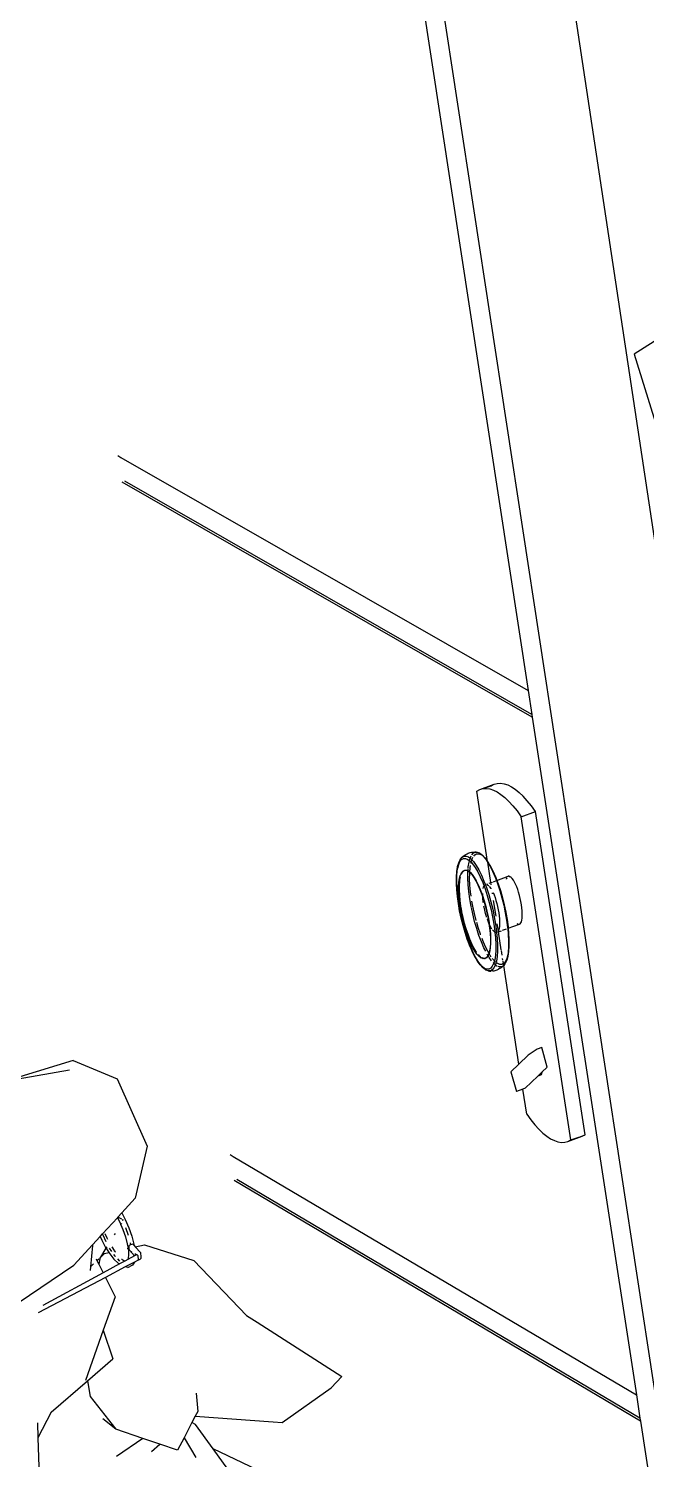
# Model space of a CAD drawing. Header units: millimetres. Extents: x -650 to 3773, y 316 to 2389.
# Drawn here: x 2895.8 to 2921.9, y 1412.7 to 1473.2 of the extents above; entities that cross this region are included whole.
import ezdxf

# ---------------------------------------------------------------- set-up
doc = ezdxf.new("R2010")
doc.units = ezdxf.units.MM

# ---------------------------------------------------------------- blocks, each defined once
blk = doc.blocks.new('A$C727f0937')
for p, q in [((220.437, 776.705), (238.524, 658.509)), ((228.113, 763.072), (237.677, 699.537)), ((224.217, 746.638), (228.736, 717.18)), ((236.632, 733.576), (233.213, 731.394)), ((233.213, 731.394), (234.236, 728.09)), ((211.394, 727.112), (211.524, 727.037)), ((211.524, 727.037), (228.736, 717.18)), ((228.909, 716.048), (211.574, 725.989)), ((228.892, 716.163), (211.686, 726.028)), ((228.736, 717.18), (228.892, 716.163)), ((228.892, 716.163), (228.909, 716.048)), ((228.909, 716.048), (233.305, 687.387)), ((226.559, 712.926), (226.686, 712.992)), ((227.019, 709.95), (226.559, 712.926)), ((226.686, 712.992), (227.292, 713.211)), ((226.686, 712.992), (226.821, 713.03)), ((226.821, 713.03), (226.852, 713.032)), ((226.852, 713.032), (227.165, 713.144)), ((226.852, 713.032), (226.962, 713.038)), ((226.962, 713.038), (227.11, 713.018)), ((227.11, 713.018), (227.262, 712.969)), ((227.165, 713.144), (227.292, 713.211)), ((227.169, 713.113), (227.165, 713.144)), ((227.262, 712.969), (227.42, 712.891)), ((227.292, 713.211), (227.427, 713.248)), ((227.42, 712.891), (227.582, 712.785)), ((227.427, 713.248), (227.569, 713.257)), ((227.569, 713.257), (227.716, 713.237)), ((227.582, 712.785), (227.748, 712.65)), ((227.716, 713.237), (227.868, 713.188)), ((227.868, 713.188), (228.026, 713.11)), ((228.026, 713.11), (228.188, 713.004)), ((228.188, 713.004), (228.354, 712.869)), ((228.354, 712.869), (228.523, 712.707)), ((227.748, 712.65), (227.917, 712.488)), ((227.917, 712.488), (228.089, 712.299)), ((228.089, 712.299), (228.263, 712.083)), ((228.695, 712.518), (228.523, 712.707)), ((228.869, 712.302), (228.695, 712.518)), ((229.045, 712.061), (228.869, 712.302)), ((228.263, 712.083), (228.439, 711.842)), ((228.439, 711.842), (229.045, 712.061)), ((230.542, 698.173), (228.439, 711.842)), ((231.144, 698.394), (229.045, 712.061)), ((226.194, 710.3), (226.24, 710.319)), ((226.24, 710.319), (226.286, 710.333)), ((226.286, 710.333), (226.333, 710.343)), ((226.333, 710.343), (226.381, 710.348)), ((226.381, 710.348), (226.473, 710.352)), ((226.406, 710.298), (226.487, 710.343)), ((226.473, 710.352), (226.521, 710.352)), ((226.487, 710.343), (226.577, 710.346)), ((226.521, 710.352), (226.569, 710.348)), ((226.569, 710.348), (226.577, 710.346)), ((226.577, 710.346), (226.582, 710.344)), ((226.582, 710.344), (226.675, 710.308)), ((225.751, 709.713), (225.752, 709.722)), ((225.752, 709.722), (225.754, 709.73)), ((225.754, 709.73), (225.798, 709.891)), ((225.755, 709.666), (225.797, 709.823)), ((225.755, 709.666), (225.768, 709.756)), ((225.768, 709.756), (225.813, 709.918)), ((225.797, 709.823), (225.853, 709.943)), ((225.801, 709.899), (225.798, 709.891)), ((225.801, 709.899), (225.858, 710.023)), ((225.813, 709.918), (225.858, 710.023)), ((225.853, 709.943), (225.92, 710.026)), ((225.858, 710.023), (225.862, 710.031)), ((225.862, 710.031), (225.866, 710.038)), ((225.866, 710.038), (225.87, 710.043)), ((225.87, 710.043), (225.94, 710.129)), ((225.92, 710.026), (225.997, 710.069)), ((225.94, 710.129), (226.02, 710.174)), ((225.94, 710.129), (225.946, 710.136)), ((225.946, 710.136), (225.985, 710.172)), ((225.985, 710.172), (226.026, 710.203)), ((225.997, 710.069), (226.084, 710.073)), ((226.02, 710.174), (226.11, 710.177)), ((226.026, 710.203), (226.068, 710.231)), ((226.068, 710.231), (226.15, 710.277)), ((226.084, 710.073), (226.179, 710.036)), ((226.11, 710.177), (226.209, 710.139)), ((226.15, 710.277), (226.194, 710.3)), ((226.179, 710.036), (226.25, 709.982)), ((226.2, 709.67), (226.204, 709.728)), ((226.204, 709.728), (226.235, 709.924)), ((226.209, 710.139), (226.279, 710.087)), ((226.235, 709.924), (226.25, 709.982)), ((226.25, 709.982), (226.279, 710.087)), ((226.25, 709.982), (226.28, 709.96)), ((226.278, 709.677), (226.295, 709.784)), ((226.279, 710.087), (226.328, 710.192)), ((226.279, 710.087), (226.313, 710.06)), ((226.28, 709.96), (226.321, 709.915)), ((226.311, 709.879), (226.321, 709.915)), ((226.313, 710.06), (226.35, 710.02)), ((226.321, 709.915), (226.339, 709.982)), ((226.321, 709.915), (226.385, 709.845)), ((226.342, 709.993), (226.35, 710.02)), ((226.35, 710.023), (226.402, 710.136)), ((226.35, 710.02), (226.35, 710.023)), ((226.35, 710.02), (226.422, 709.941)), ((226.354, 710.233), (226.406, 710.298)), ((226.385, 709.845), (226.493, 709.694)), ((226.422, 709.941), (226.534, 709.784)), ((226.431, 710.174), (226.473, 710.226)), ((226.473, 710.226), (226.55, 710.269)), ((226.534, 709.784), (226.647, 709.593)), ((226.55, 710.269), (226.637, 710.273)), ((226.637, 710.273), (226.732, 710.236)), ((226.675, 710.308), (226.78, 710.229)), ((226.675, 710.308), (226.681, 710.306)), ((226.687, 710.303), (226.681, 710.306)), ((226.694, 710.299), (226.687, 710.303)), ((226.694, 710.299), (226.798, 710.22)), ((226.732, 710.236), (226.736, 710.233)), ((226.78, 710.229), (226.889, 710.11)), ((226.798, 710.22), (226.803, 710.215)), ((226.803, 710.215), (226.809, 710.21)), ((226.809, 710.21), (226.917, 710.092)), ((226.877, 710.111), (226.926, 710.058)), ((226.889, 710.11), (226.926, 710.058)), ((226.917, 710.092), (226.922, 710.086)), ((226.922, 710.086), (227.019, 709.95)), ((226.926, 710.058), (226.938, 710.045)), ((226.926, 710.058), (227.001, 709.953)), ((226.938, 710.045), (227.022, 709.927)), ((227.001, 709.953), (227.025, 709.913)), ((227.019, 709.95), (227.02, 709.945)), ((227.02, 709.945), (227.032, 709.932)), ((227.022, 709.927), (227.02, 709.945)), ((227.022, 709.927), (227.046, 709.894)), ((227.025, 709.913), (227.022, 709.927)), ((227.025, 709.913), (227.114, 709.762)), ((227.158, 709.053), (227.025, 709.913)), ((227.032, 709.932), (227.036, 709.926)), ((227.036, 709.926), (227.146, 709.738)), ((227.046, 709.894), (227.154, 709.71)), ((227.114, 709.762), (227.225, 709.539)), ((227.146, 709.738), (227.255, 709.519)), ((225.704, 709.038), (225.705, 709.288)), ((225.705, 709.295), (225.721, 709.519)), ((225.705, 709.288), (225.705, 709.295)), ((225.709, 709.012), (225.71, 709.258)), ((225.71, 709.258), (225.725, 709.477)), ((225.721, 709.519), (225.751, 709.713)), ((225.721, 709.077), (225.722, 709.331)), ((225.722, 709.331), (225.738, 709.555)), ((225.725, 709.477), (225.738, 709.555)), ((225.738, 709.559), (225.755, 709.666)), ((225.738, 709.555), (225.738, 709.559)), ((225.808, 709.078), (225.831, 709.228)), ((225.829, 709.101), (225.853, 709.252)), ((225.831, 709.228), (225.832, 709.232)), ((225.832, 709.232), (225.866, 709.356)), ((225.832, 708.938), (225.844, 709.112)), ((225.839, 709.104), (225.863, 709.255)), ((225.844, 709.113), (225.867, 709.262)), ((225.844, 709.112), (225.844, 709.113)), ((225.853, 709.252), (225.869, 709.313)), ((225.863, 709.255), (225.873, 709.293)), ((225.866, 709.356), (225.867, 709.361)), ((225.867, 709.361), (225.869, 709.364)), ((225.867, 709.263), (225.874, 709.286)), ((225.867, 709.262), (225.867, 709.263)), ((225.869, 709.364), (225.913, 709.46)), ((225.909, 709.426), (225.931, 709.472)), ((225.911, 709.412), (225.941, 709.476)), ((225.912, 709.409), (225.911, 709.412)), ((225.913, 709.46), (225.915, 709.464)), ((225.915, 709.464), (225.968, 709.53)), ((225.931, 709.472), (225.984, 709.538)), ((225.941, 709.476), (225.943, 709.478)), ((225.943, 709.478), (225.944, 709.48)), ((225.943, 709.478), (225.944, 709.479)), ((225.944, 709.48), (225.994, 709.542)), ((225.944, 709.479), (225.944, 709.48)), ((225.968, 709.53), (225.971, 709.533)), ((225.971, 709.533), (225.974, 709.535)), ((225.974, 709.535), (226.036, 709.57)), ((225.984, 709.538), (225.994, 709.542)), ((225.994, 709.542), (225.996, 709.544)), ((225.996, 709.544), (225.997, 709.545)), ((225.997, 709.545), (226.036, 709.57)), ((226.036, 709.57), (226.039, 709.571)), ((226.039, 709.571), (226.043, 709.572)), ((226.043, 709.572), (226.046, 709.573)), ((226.046, 709.573), (226.05, 709.573)), ((226.05, 709.573), (226.056, 709.576)), ((226.05, 709.573), (226.115, 709.575)), ((226.056, 709.576), (226.125, 709.579)), ((226.115, 709.575), (226.191, 709.546)), ((226.125, 709.579), (226.192, 709.553)), ((226.187, 709.246), (226.188, 709.5)), ((226.2, 708.968), (226.187, 709.246)), ((226.188, 709.5), (226.191, 709.546)), ((226.191, 709.546), (226.192, 709.553)), ((226.191, 709.546), (226.265, 709.49)), ((226.192, 709.553), (226.198, 709.636)), ((226.192, 709.553), (226.201, 709.55)), ((226.201, 709.55), (226.266, 709.5)), ((226.261, 709.212), (226.263, 709.458)), ((226.274, 708.945), (226.261, 709.212)), ((226.263, 709.458), (226.265, 709.49)), ((226.265, 709.49), (226.266, 709.5)), ((226.265, 709.49), (226.271, 709.485)), ((226.266, 709.5), (226.278, 709.677)), ((226.266, 709.5), (226.281, 709.489)), ((226.271, 709.485), (226.355, 709.394)), ((226.281, 709.489), (226.365, 709.397)), ((226.355, 709.394), (226.441, 709.274)), ((226.365, 709.397), (226.451, 709.277)), ((226.441, 709.274), (226.527, 709.127)), ((226.451, 709.277), (226.537, 709.13)), ((226.493, 709.694), (226.601, 709.51)), ((226.527, 709.127), (226.613, 708.955)), ((226.537, 709.13), (226.623, 708.959)), ((226.601, 709.51), (226.709, 709.295)), ((226.647, 709.593), (226.758, 709.37)), ((226.709, 709.295), (226.813, 709.053)), ((226.758, 709.37), (226.867, 709.119)), ((226.867, 709.119), (226.925, 708.966)), ((227.154, 709.71), (227.262, 709.495)), ((227.225, 709.539), (227.334, 709.288)), ((227.255, 709.519), (227.258, 709.514)), ((227.258, 709.514), (227.364, 709.269)), ((227.262, 709.495), (227.366, 709.254)), ((227.264, 709.091), (227.39, 709.137)), ((227.334, 709.288), (227.39, 709.137)), ((227.364, 709.269), (227.411, 709.145)), ((227.366, 709.254), (227.408, 709.143)), ((227.39, 709.137), (227.408, 709.143)), ((227.39, 709.137), (227.437, 709.014)), ((227.408, 709.143), (227.411, 709.145)), ((227.408, 709.143), (227.466, 708.989)), ((227.411, 709.145), (227.894, 709.32)), ((227.411, 709.145), (227.465, 709.001)), ((227.807, 709.213), (227.802, 709.194)), ((227.825, 709.252), (227.807, 709.213)), ((227.861, 709.301), (227.854, 709.293)), ((227.894, 709.32), (227.861, 709.301)), ((227.932, 709.321), (227.894, 709.32)), ((227.932, 709.321), (227.973, 709.305)), ((228.017, 709.272), (227.973, 709.305)), ((228.062, 709.223), (228.017, 709.272)), ((228.109, 709.157), (228.062, 709.223)), ((228.156, 709.078), (228.109, 709.157)), ((225.704, 709.032), (225.704, 709.038)), ((225.717, 708.761), (225.704, 709.032)), ((225.722, 708.745), (225.709, 709.012)), ((225.744, 708.473), (225.717, 708.761)), ((225.734, 708.799), (225.721, 709.077)), ((225.749, 708.461), (225.722, 708.745)), ((225.762, 708.504), (225.734, 708.799)), ((225.804, 708.196), (225.762, 708.504)), ((225.795, 708.708), (225.796, 708.901)), ((225.805, 708.498), (225.795, 708.708)), ((225.796, 708.905), (225.808, 709.078)), ((225.796, 708.901), (225.796, 708.905)), ((225.816, 708.731), (225.817, 708.926)), ((225.826, 708.517), (225.816, 708.731)), ((225.817, 708.926), (225.829, 709.101)), ((225.826, 708.734), (225.827, 708.93)), ((225.836, 708.521), (225.826, 708.734)), ((225.848, 708.291), (225.826, 708.517)), ((225.827, 708.93), (225.839, 709.104)), ((225.831, 708.742), (225.832, 708.938)), ((225.831, 708.741), (225.831, 708.742)), ((225.841, 708.528), (225.831, 708.741)), ((225.858, 708.294), (225.836, 708.521)), ((225.863, 708.3), (225.841, 708.528)), ((226.228, 708.673), (226.2, 708.968)), ((226.27, 708.365), (226.228, 708.673)), ((226.301, 708.661), (226.274, 708.945)), ((226.326, 708.474), (226.301, 708.661)), ((226.613, 708.955), (226.696, 708.763)), ((226.623, 708.959), (226.706, 708.766)), ((226.696, 708.763), (226.776, 708.552)), ((226.706, 708.766), (226.786, 708.556)), ((226.776, 708.552), (226.816, 708.43)), ((226.786, 708.556), (226.814, 708.469)), ((226.812, 708.516), (226.813, 708.599)), ((226.814, 708.469), (226.812, 708.516)), ((226.813, 709.053), (226.869, 708.906)), ((226.834, 708.806), (226.851, 708.867)), ((226.851, 708.867), (226.869, 708.906)), ((226.869, 708.906), (226.875, 708.919)), ((226.869, 708.906), (226.913, 708.789)), ((226.875, 708.919), (226.904, 708.954)), ((226.904, 708.954), (226.925, 708.966)), ((226.913, 708.789), (227.006, 708.506)), ((226.925, 708.966), (226.933, 708.971)), ((226.925, 708.966), (226.97, 708.845)), ((226.97, 708.845), (227.067, 708.552)), ((226.983, 708.99), (227.032, 709.007)), ((226.991, 708.969), (227.016, 708.959)), ((227.006, 708.506), (227.091, 708.211)), ((227.016, 708.959), (227.06, 708.926)), ((227.06, 708.926), (227.065, 708.92)), ((227.067, 708.552), (227.156, 708.245)), ((227.081, 709.025), (227.158, 709.053)), ((227.082, 708.902), (227.106, 708.876)), ((227.106, 708.876), (227.152, 708.811)), ((227.152, 708.811), (227.162, 708.793)), ((227.158, 709.053), (227.22, 709.075)), ((227.159, 709.041), (227.158, 709.053)), ((227.171, 708.966), (227.164, 709.012)), ((227.23, 708.582), (227.224, 708.622)), ((227.248, 708.632), (227.291, 708.533)), ((227.291, 708.533), (227.334, 708.419)), ((227.437, 709.014), (227.534, 708.721)), ((227.465, 709.001), (227.559, 708.715)), ((227.466, 708.989), (227.559, 708.707)), ((227.534, 708.721), (227.622, 708.414)), ((227.559, 708.715), (227.645, 708.415)), ((227.559, 708.707), (227.644, 708.411)), ((228.202, 708.985), (228.156, 709.078)), ((228.248, 708.88), (228.202, 708.985)), ((228.291, 708.766), (228.248, 708.88)), ((228.331, 708.643), (228.291, 708.766)), ((228.368, 708.515), (228.331, 708.643)), ((228.401, 708.384), (228.368, 708.515)), ((225.785, 708.172), (225.744, 708.473)), ((225.789, 708.164), (225.749, 708.461)), ((225.839, 707.864), (225.785, 708.172)), ((225.842, 707.86), (225.789, 708.164)), ((225.859, 707.88), (225.804, 708.196)), ((225.826, 708.273), (225.805, 708.498)), ((225.826, 708.271), (225.826, 708.273)), ((225.858, 708.038), (225.826, 708.271)), ((225.88, 708.054), (225.848, 708.291)), ((225.89, 708.058), (225.858, 708.294)), ((225.9, 707.799), (225.858, 708.038)), ((225.895, 708.062), (225.863, 708.3)), ((225.891, 707.991), (225.88, 708.054)), ((225.904, 707.974), (225.89, 708.058)), ((225.908, 707.987), (225.895, 708.062)), ((225.937, 707.819), (225.912, 707.964)), ((226.325, 708.049), (226.27, 708.365)), ((226.333, 708.009), (226.325, 708.049)), ((226.392, 707.731), (226.336, 707.997)), ((226.394, 708.06), (226.357, 708.275)), ((226.459, 707.754), (226.394, 708.06)), ((226.814, 708.469), (226.86, 708.331)), ((226.816, 708.43), (226.814, 708.469)), ((226.816, 708.43), (226.85, 708.327)), ((226.818, 708.4), (226.816, 708.43)), ((226.822, 708.353), (226.818, 708.4)), ((226.829, 708.277), (226.824, 708.336)), ((226.837, 708.218), (226.829, 708.277)), ((226.85, 708.327), (226.918, 708.091)), ((226.86, 708.331), (226.928, 708.095)), ((226.87, 708.016), (226.862, 708.062)), ((226.898, 707.883), (226.87, 708.016)), ((226.918, 708.091), (226.979, 707.849)), ((226.928, 708.095), (226.989, 707.853)), ((227.091, 708.211), (227.167, 707.907)), ((227.156, 708.245), (227.234, 707.929)), ((227.167, 707.907), (227.232, 707.6)), ((227.234, 707.929), (227.302, 707.611)), ((227.377, 707.633), (227.275, 708.293)), ((227.334, 708.419), (227.374, 708.296)), ((227.374, 708.296), (227.411, 708.168)), ((227.411, 708.168), (227.444, 708.037)), ((227.444, 708.037), (227.472, 707.904)), ((227.472, 707.904), (227.495, 707.772)), ((227.622, 708.414), (227.701, 708.099)), ((227.644, 708.411), (227.72, 708.107)), ((227.645, 708.415), (227.722, 708.108)), ((227.701, 708.099), (227.768, 707.78)), ((227.72, 708.107), (227.785, 707.801)), ((227.722, 708.108), (227.788, 707.797)), ((228.429, 708.251), (228.401, 708.384)), ((228.451, 708.119), (228.429, 708.251)), ((228.469, 707.99), (228.451, 708.119)), ((228.48, 707.867), (228.469, 707.99)), ((225.905, 707.553), (225.839, 707.864)), ((225.907, 707.553), (225.842, 707.86)), ((225.865, 707.849), (225.859, 707.88)), ((225.951, 707.558), (225.9, 707.799)), ((225.981, 707.246), (225.905, 707.553)), ((225.983, 707.25), (225.907, 707.553)), ((226.005, 707.247), (225.927, 707.558)), ((225.974, 707.567), (225.929, 707.777)), ((225.99, 707.573), (225.937, 707.819)), ((225.984, 707.571), (225.942, 707.768)), ((226.01, 707.32), (225.951, 707.558)), ((226.034, 707.325), (225.974, 707.567)), ((226.044, 707.329), (225.984, 707.571)), ((226.05, 707.33), (225.99, 707.573)), ((226.077, 707.088), (226.01, 707.32)), ((226.102, 707.09), (226.034, 707.325)), ((226.112, 707.094), (226.044, 707.329)), ((226.118, 707.093), (226.05, 707.33)), ((226.471, 707.416), (226.392, 707.731)), ((226.533, 707.457), (226.459, 707.754)), ((226.559, 707.11), (226.471, 707.416)), ((226.62, 707.155), (226.559, 707.364)), ((226.93, 707.752), (226.898, 707.883)), ((226.967, 707.624), (226.93, 707.752)), ((226.977, 707.595), (226.967, 707.624)), ((226.979, 707.849), (227.03, 707.604)), ((226.989, 707.853), (227.04, 707.608)), ((227.008, 707.502), (227.003, 707.517)), ((227.051, 707.388), (227.008, 707.502)), ((227.03, 707.604), (227.073, 707.362)), ((227.04, 707.608), (227.082, 707.365)), ((227.077, 707.326), (227.051, 707.388)), ((227.073, 707.362), (227.077, 707.326)), ((227.077, 707.326), (227.105, 707.125)), ((227.092, 707.291), (227.077, 707.326)), ((227.082, 707.365), (227.092, 707.291)), ((227.232, 707.6), (227.285, 707.296)), ((227.285, 707.296), (227.325, 706.999)), ((227.302, 707.611), (227.357, 707.295)), ((227.357, 707.295), (227.398, 706.986)), ((227.473, 707.015), (227.427, 707.312)), ((227.495, 707.772), (227.513, 707.643)), ((227.513, 707.643), (227.524, 707.52)), ((227.529, 707.298), (227.522, 707.203)), ((227.524, 707.52), (227.529, 707.404)), ((227.529, 707.404), (227.529, 707.298)), ((227.768, 707.78), (227.823, 707.464)), ((227.785, 707.801), (227.837, 707.496)), ((227.788, 707.797), (227.841, 707.488)), ((227.823, 707.464), (227.864, 707.156)), ((227.837, 707.496), (227.877, 707.199)), ((227.841, 707.488), (227.882, 707.187)), ((227.888, 707.124), (228.36, 707.295)), ((228.253, 707.331), (228.281, 707.31)), ((228.281, 707.31), (228.322, 707.294)), ((228.322, 707.294), (228.36, 707.295)), ((228.36, 707.295), (228.393, 707.314)), ((228.393, 707.314), (228.422, 707.349)), ((228.422, 707.349), (228.447, 707.401)), ((228.447, 707.401), (228.465, 707.469)), ((228.465, 707.469), (228.478, 707.551)), ((228.478, 707.551), (228.485, 707.645)), ((228.486, 707.752), (228.48, 707.867)), ((228.485, 707.645), (228.486, 707.752)), ((226.068, 706.947), (225.981, 707.246)), ((226.068, 706.955), (225.983, 707.25)), ((226.093, 706.941), (226.005, 707.247)), ((226.161, 706.673), (226.068, 706.955)), ((226.162, 706.661), (226.068, 706.947)), ((226.15, 706.866), (226.077, 707.088)), ((226.19, 706.649), (226.093, 706.941)), ((226.176, 706.865), (226.102, 707.09)), ((226.186, 706.869), (226.112, 707.094)), ((226.193, 706.868), (226.118, 707.093)), ((226.15, 706.866), (226.151, 706.865)), ((226.229, 706.657), (226.151, 706.865)), ((226.256, 706.655), (226.176, 706.865)), ((226.266, 706.659), (226.186, 706.869)), ((226.273, 706.656), (226.193, 706.868)), ((226.655, 706.818), (226.559, 707.11)), ((226.713, 706.874), (226.62, 707.155)), ((226.759, 706.544), (226.655, 706.818)), ((226.724, 706.844), (226.713, 706.874)), ((227.092, 707.291), (227.114, 707.128)), ((227.096, 707.283), (227.092, 707.291)), ((227.142, 707.19), (227.096, 707.283)), ((227.105, 707.125), (227.126, 706.898)), ((227.114, 707.128), (227.136, 706.902)), ((227.126, 706.898), (227.136, 706.685)), ((227.136, 706.902), (227.146, 706.689)), ((227.189, 707.11), (227.142, 707.19)), ((227.146, 706.689), (227.145, 706.494)), ((227.202, 707.092), (227.189, 707.11)), ((227.236, 707.045), (227.223, 707.064)), ((227.282, 706.996), (227.236, 707.045)), ((227.325, 706.962), (227.282, 706.996)), ((227.325, 706.999), (227.329, 706.961)), ((227.329, 706.961), (227.325, 706.962)), ((227.329, 706.961), (227.352, 706.714)), ((227.366, 706.946), (227.329, 706.961)), ((227.352, 706.714), (227.364, 706.447)), ((227.402, 706.948), (227.366, 706.946)), ((227.398, 706.986), (227.402, 706.948)), ((227.402, 706.948), (227.426, 706.691)), ((227.426, 706.691), (227.439, 706.414)), ((227.467, 707.002), (227.459, 706.992)), ((227.461, 706.968), (227.479, 706.975)), ((227.473, 707.015), (227.467, 707.002)), ((227.491, 707.054), (227.473, 707.015)), ((227.479, 706.975), (227.473, 707.015)), ((227.479, 706.975), (227.607, 707.021)), ((227.598, 706.209), (227.479, 706.975)), ((227.509, 707.122), (227.491, 707.054)), ((227.522, 707.203), (227.509, 707.122)), ((227.653, 707.038), (227.824, 707.1)), ((227.862, 707.114), (227.868, 707.116)), ((227.864, 707.156), (227.868, 707.116)), ((227.868, 707.116), (227.885, 707.122)), ((227.868, 707.116), (227.892, 706.861)), ((227.877, 707.199), (227.885, 707.122)), ((227.882, 707.187), (227.888, 707.124)), ((227.885, 707.122), (227.888, 707.124)), ((227.885, 707.122), (227.904, 706.915)), ((227.888, 707.124), (227.909, 706.899)), ((227.892, 706.861), (227.905, 706.584)), ((227.904, 706.915), (227.917, 706.648)), ((227.909, 706.899), (227.922, 706.628)), ((226.26, 706.41), (226.161, 706.673)), ((226.263, 706.394), (226.162, 706.661)), ((226.293, 706.375), (226.19, 706.649)), ((226.312, 706.467), (226.229, 706.657)), ((226.339, 706.463), (226.256, 706.655)), ((226.365, 706.169), (226.26, 706.41)), ((226.369, 706.15), (226.263, 706.394)), ((226.349, 706.466), (226.266, 706.659)), ((226.356, 706.464), (226.273, 706.656)), ((226.401, 706.125), (226.293, 706.375)), ((226.396, 706.298), (226.312, 706.467)), ((226.424, 706.292), (226.339, 706.463)), ((226.434, 706.296), (226.349, 706.466)), ((226.356, 706.463), (226.356, 706.464)), ((226.442, 706.292), (226.356, 706.463)), ((226.472, 705.954), (226.365, 706.169)), ((226.369, 706.15), (226.371, 706.145)), ((226.48, 705.926), (226.371, 706.145)), ((226.396, 706.298), (226.398, 706.295)), ((226.483, 706.149), (226.398, 706.295)), ((226.513, 705.903), (226.401, 706.125)), ((226.511, 706.145), (226.424, 706.292)), ((226.521, 706.149), (226.434, 706.296)), ((226.528, 706.146), (226.442, 706.292)), ((226.568, 706.031), (226.483, 706.149)), ((226.551, 706.088), (226.511, 706.145)), ((226.544, 706.116), (226.521, 706.149)), ((226.528, 706.146), (226.529, 706.145)), ((226.541, 706.127), (226.529, 706.145)), ((226.867, 706.294), (226.759, 706.544)), ((226.812, 706.61), (226.783, 706.687)), ((226.916, 706.369), (226.812, 706.61)), ((226.938, 706.152), (226.867, 706.294)), ((227.024, 706.155), (226.916, 706.369)), ((227.073, 706.071), (227.024, 706.155)), ((227.099, 706.165), (227.073, 706.071)), ((227.109, 706.169), (227.079, 706.061)), ((227.122, 706.316), (227.099, 706.165)), ((227.132, 706.319), (227.109, 706.169)), ((227.135, 706.49), (227.122, 706.316)), ((227.145, 706.494), (227.132, 706.319)), ((227.136, 706.685), (227.135, 706.49)), ((227.363, 706.202), (227.347, 705.984)), ((227.364, 706.447), (227.363, 706.202)), ((227.437, 706.16), (227.421, 705.933)), ((227.439, 706.414), (227.437, 706.16)), ((227.631, 705.992), (227.602, 706.179)), ((227.887, 706.103), (227.87, 705.996)), ((227.904, 706.142), (227.873, 705.949)), ((227.903, 706.329), (227.887, 706.108)), ((227.899, 706.184), (227.887, 706.108)), ((227.887, 706.108), (227.887, 706.103)), ((227.915, 706.403), (227.899, 706.184)), ((227.905, 706.584), (227.903, 706.329)), ((227.92, 706.365), (227.904, 706.142)), ((227.917, 706.648), (227.915, 706.403)), ((227.922, 706.622), (227.92, 706.373)), ((227.92, 706.365), (227.92, 706.373)), ((227.922, 706.622), (227.922, 706.628)), ((226.58, 705.77), (226.472, 705.954)), ((226.59, 705.739), (226.48, 705.926)), ((226.625, 705.712), (226.513, 705.903)), ((226.568, 706.031), (226.571, 706.027)), ((226.654, 705.937), (226.571, 706.027)), ((226.688, 705.62), (226.58, 705.77)), ((226.59, 705.739), (226.594, 705.733)), ((226.704, 705.579), (226.594, 705.733)), ((226.701, 705.606), (226.625, 705.712)), ((226.696, 705.936), (226.629, 706.009)), ((226.69, 705.938), (226.631, 706.002)), ((226.68, 705.934), (226.637, 705.981)), ((226.654, 705.937), (226.657, 705.934)), ((226.737, 705.873), (226.657, 705.934)), ((226.721, 705.903), (226.68, 705.934)), ((226.701, 705.606), (226.688, 705.62)), ((226.716, 705.918), (226.69, 705.938)), ((226.697, 705.935), (226.696, 705.936)), ((226.715, 705.922), (226.697, 705.935)), ((226.793, 705.505), (226.701, 705.606)), ((226.737, 705.556), (226.701, 705.606)), ((226.704, 705.579), (226.709, 705.573)), ((226.816, 705.456), (226.709, 705.573)), ((226.737, 705.873), (226.74, 705.871)), ((226.846, 705.437), (226.737, 705.556)), ((226.74, 705.871), (226.743, 705.87)), ((226.819, 705.84), (226.743, 705.87)), ((226.76, 705.873), (226.744, 705.885)), ((226.836, 705.843), (226.76, 705.873)), ((226.893, 705.429), (226.793, 705.505)), ((226.846, 705.847), (226.797, 705.867)), ((226.846, 705.847), (226.797, 705.866)), ((226.819, 705.84), (226.822, 705.839)), ((226.822, 705.839), (226.826, 705.839)), ((226.895, 705.842), (226.826, 705.839)), ((226.905, 705.846), (226.836, 705.843)), ((226.847, 705.847), (226.846, 705.847)), ((226.849, 705.847), (226.847, 705.847)), ((226.911, 705.849), (226.849, 705.847)), ((226.895, 705.842), (226.899, 705.842)), ((226.899, 705.842), (226.902, 705.844)), ((226.905, 705.846), (226.902, 705.844)), ((226.905, 705.846), (226.907, 705.846)), ((226.907, 705.846), (226.911, 705.849)), ((226.911, 705.849), (226.915, 705.849)), ((226.916, 705.849), (226.915, 705.849)), ((226.964, 705.878), (226.916, 705.849)), ((226.964, 705.878), (226.967, 705.88)), ((227.02, 705.945), (226.967, 705.88)), ((226.977, 705.884), (226.967, 705.88)), ((227.03, 705.949), (226.977, 705.884)), ((227.035, 705.976), (227.007, 706.023)), ((227.035, 705.976), (227.02, 705.945)), ((227.039, 705.968), (227.03, 705.949)), ((227.065, 706.041), (227.035, 705.976)), ((227.039, 705.968), (227.035, 705.976)), ((227.075, 706.045), (227.039, 705.968)), ((227.09, 705.881), (227.039, 705.968)), ((227.073, 706.071), (227.065, 706.041)), ((227.079, 706.061), (227.073, 706.071)), ((227.079, 706.061), (227.075, 706.045)), ((227.132, 705.971), (227.079, 706.061)), ((227.19, 705.741), (227.09, 705.881)), ((227.171, 705.916), (227.132, 705.971)), ((227.219, 705.519), (227.152, 705.437)), ((227.275, 705.639), (227.219, 705.519)), ((227.239, 705.82), (227.225, 705.841)), ((227.305, 705.749), (227.239, 705.82)), ((227.276, 705.644), (227.251, 705.671)), ((227.276, 705.644), (227.275, 705.639)), ((227.305, 705.749), (227.276, 705.644)), ((227.311, 705.606), (227.276, 705.644)), ((227.346, 705.576), (227.288, 705.451)), ((227.318, 705.795), (227.305, 705.749)), ((227.344, 705.706), (227.305, 705.749)), ((227.347, 705.579), (227.311, 705.606)), ((227.347, 705.984), (227.318, 705.795)), ((227.375, 705.683), (227.344, 705.706)), ((227.347, 705.579), (227.346, 705.576)), ((227.375, 705.683), (227.347, 705.579)), ((227.415, 705.527), (227.347, 705.579)), ((227.39, 705.737), (227.375, 705.683)), ((227.383, 705.677), (227.375, 705.683)), ((227.421, 705.933), (227.39, 705.737)), ((227.43, 705.521), (227.415, 705.527)), ((227.445, 705.63), (227.425, 705.645)), ((227.54, 705.593), (227.445, 705.63)), ((227.514, 705.488), (227.469, 705.506)), ((227.604, 705.491), (227.514, 705.488)), ((227.626, 705.595), (227.54, 705.593)), ((227.599, 705.461), (227.639, 705.493)), ((227.684, 705.536), (227.604, 705.491)), ((227.687, 705.629), (227.626, 705.595)), ((227.639, 705.493), (227.678, 705.529)), ((227.664, 705.78), (227.654, 705.841)), ((227.687, 705.629), (227.672, 705.729)), ((227.678, 705.529), (227.684, 705.536)), ((227.699, 705.554), (227.684, 705.536)), ((227.704, 705.638), (227.687, 705.629)), ((227.699, 705.554), (227.687, 705.629)), ((227.754, 705.621), (227.699, 705.554)), ((228.345, 701.378), (227.699, 705.554)), ((227.771, 705.72), (227.704, 705.638)), ((227.754, 705.621), (227.758, 705.626)), ((227.758, 705.626), (227.762, 705.633)), ((227.762, 705.633), (227.766, 705.641)), ((227.823, 705.764), (227.766, 705.641)), ((227.812, 705.745), (227.766, 705.641)), ((227.827, 705.84), (227.771, 705.72)), ((227.856, 705.907), (227.812, 705.745)), ((227.826, 705.772), (227.823, 705.764)), ((227.87, 705.932), (227.826, 705.772)), ((227.87, 705.996), (227.827, 705.84)), ((227.87, 705.996), (227.856, 705.907)), ((227.87, 705.932), (227.872, 705.941)), ((227.872, 705.941), (227.873, 705.949)), ((226.816, 705.456), (226.822, 705.45)), ((226.828, 705.445), (226.822, 705.45)), ((226.932, 705.366), (226.828, 705.445)), ((226.95, 705.357), (226.846, 705.437)), ((226.988, 705.392), (226.893, 705.429)), ((226.932, 705.366), (226.938, 705.362)), ((226.938, 705.362), (226.945, 705.359)), ((226.95, 705.357), (226.945, 705.359)), ((227.043, 705.321), (226.95, 705.357)), ((227.075, 705.395), (226.988, 705.392)), ((227.043, 705.321), (227.048, 705.319)), ((227.138, 705.322), (227.048, 705.319)), ((227.048, 705.319), (227.056, 705.317)), ((227.056, 705.317), (227.104, 705.313)), ((227.152, 705.437), (227.075, 705.395)), ((227.104, 705.313), (227.152, 705.314)), ((227.219, 705.366), (227.138, 705.322)), ((227.244, 705.317), (227.152, 705.314)), ((227.288, 705.451), (227.219, 705.366)), ((227.244, 705.317), (227.292, 705.322)), ((227.292, 705.322), (227.339, 705.332)), ((227.339, 705.332), (227.385, 705.346)), ((227.385, 705.346), (227.43, 705.365)), ((227.43, 705.365), (227.474, 705.388)), ((227.556, 705.434), (227.474, 705.388)), ((227.556, 705.434), (227.599, 705.461)), ((229.118, 702.011), (228.736, 701.755)), ((229.305, 702.079), (229.118, 702.011)), ((229.533, 701.248), (229.305, 702.079)), ((209.511, 701.53), (207.255, 700.846)), ((209.511, 701.53), (211.374, 700.755)), ((228.345, 701.378), (228.007, 701.053)), ((228.736, 701.755), (228.345, 701.378)), ((229.31, 701.033), (229.533, 701.248)), ((206.617, 700.653), (209.349, 701.141)), ((211.374, 700.755), (212.635, 697.905)), ((228.007, 701.053), (228.235, 700.223)), ((228.609, 700.36), (229.146, 700.876)), ((229.146, 700.876), (229.211, 700.938)), ((229.25, 700.914), (229.146, 700.876)), ((229.211, 700.938), (229.31, 701.033)), ((229.217, 700.932), (229.211, 700.938)), ((229.25, 700.914), (229.217, 700.932)), ((229.277, 700.924), (229.25, 700.914)), ((229.298, 700.961), (229.277, 700.924)), ((229.31, 701.021), (229.298, 700.961)), ((229.31, 701.033), (229.31, 701.021)), ((228.508, 700.323), (228.235, 700.223)), ((228.609, 700.36), (228.508, 700.323)), ((228.671, 699.269), (228.508, 700.323)), ((228.671, 699.269), (228.845, 699.029)), ((228.845, 699.029), (229.018, 698.814)), ((229.018, 698.814), (229.189, 698.625)), ((229.189, 698.625), (229.357, 698.463)), ((229.357, 698.463), (229.522, 698.328)), ((229.522, 698.328), (229.683, 698.221)), ((229.683, 698.221), (229.84, 698.142)), ((230.414, 698.11), (231.016, 698.331)), ((230.542, 698.173), (230.876, 698.296)), ((230.876, 698.296), (230.882, 698.296)), ((230.882, 698.296), (231.144, 698.394)), ((230.882, 698.296), (231.016, 698.331)), ((231.016, 698.331), (231.144, 698.394)), ((212.635, 697.905), (212.135, 695.713)), ((229.84, 698.142), (229.992, 698.091)), ((229.992, 698.091), (230.139, 698.068)), ((230.139, 698.068), (230.28, 698.075)), ((230.28, 698.075), (230.414, 698.11)), ((230.414, 698.11), (230.542, 698.173)), ((216.14, 697.551), (216.269, 697.475)), ((216.269, 697.475), (233.305, 687.387)), ((233.474, 686.286), (216.315, 696.458)), ((233.456, 686.404), (216.426, 696.498)), ((211.564, 695.088), (212.135, 695.713)), ((210.751, 694.2), (211.378, 694.885)), ((211.378, 694.885), (211.395, 694.904)), ((211.378, 694.885), (211.478, 694.693)), ((211.395, 694.904), (211.564, 695.088)), ((211.571, 694.815), (211.395, 694.904)), ((211.478, 694.693), (211.523, 694.589)), ((211.509, 694.566), (211.523, 694.589)), ((211.523, 694.589), (211.53, 694.601)), ((211.523, 694.589), (211.612, 694.386)), ((211.546, 694.626), (211.564, 694.654)), ((211.564, 695.088), (211.71, 694.812)), ((211.584, 694.803), (211.602, 694.77)), ((211.634, 694.783), (211.6, 694.8)), ((211.71, 694.812), (211.862, 694.462)), ((210.325, 693.734), (210.653, 694.093)), ((210.653, 694.093), (210.751, 694.2)), ((210.653, 694.093), (210.719, 693.94)), ((210.777, 694.139), (210.751, 694.2)), ((210.909, 693.859), (210.777, 694.139)), ((210.85, 694.21), (210.926, 694.035)), ((210.926, 694.035), (210.958, 693.974)), ((211.26, 694.165), (211.295, 694.221)), ((211.612, 694.386), (211.72, 694.076)), ((211.72, 694.476), (211.835, 694.143)), ((211.72, 694.076), (211.798, 693.779)), ((211.862, 694.462), (211.985, 694.109)), ((211.985, 694.109), (212.073, 693.77)), ((209.545, 692.882), (210.325, 693.734)), ((210.326, 693.704), (210.242, 692.808)), ((210.325, 693.734), (210.326, 693.704)), ((210.676, 693.221), (210.906, 693.592)), ((210.719, 693.94), (210.882, 693.63)), ((210.837, 693.374), (211.02, 693.413)), ((210.882, 693.63), (210.906, 693.592)), ((210.906, 693.592), (210.944, 693.654)), ((210.906, 693.592), (211.02, 693.413)), ((211.02, 693.413), (211.061, 693.422)), ((211.02, 693.413), (211.056, 693.355)), ((211.145, 693.455), (211.05, 693.595)), ((211.14, 693.649), (211.24, 693.491)), ((211.238, 693.46), (211.26, 693.465)), ((211.24, 693.491), (211.26, 693.465)), ((211.26, 693.465), (211.295, 693.472)), ((211.26, 693.465), (211.292, 693.425)), ((211.796, 693.579), (211.829, 693.586)), ((211.798, 693.779), (211.829, 693.586)), ((211.829, 693.586), (211.882, 693.598)), ((211.829, 693.586), (211.841, 693.51)), ((211.841, 693.51), (211.848, 693.282)), ((211.938, 693.737), (211.871, 693.712)), ((211.882, 693.598), (211.871, 693.712)), ((211.89, 693.515), (211.882, 693.598)), ((212.104, 693.275), (211.89, 693.515)), ((211.923, 693.817), (211.938, 693.737)), ((211.968, 693.748), (211.938, 693.737)), ((212.029, 693.771), (211.977, 693.752)), ((211.982, 693.457), (211.981, 693.434)), ((212.029, 693.771), (212.083, 693.71)), ((212.073, 693.77), (212.083, 693.71)), ((212.083, 693.71), (212.135, 693.652)), ((212.135, 693.652), (212.525, 693.735)), ((212.135, 693.652), (212.35, 693.409)), ((212.35, 693.409), (212.37, 693.213)), ((212.525, 693.735), (214.605, 693.075)), ((207.18, 691.284), (209.545, 692.882)), ((210.242, 692.808), (210.226, 692.646)), ((210.242, 692.808), (210.371, 692.931)), ((210.477, 693.14), (210.514, 693.067)), ((210.514, 693.067), (210.6, 693.149)), ((210.514, 693.067), (210.59, 692.915)), ((210.633, 693.151), (210.59, 692.915)), ((210.59, 692.915), (210.773, 692.553)), ((210.633, 693.151), (210.676, 693.221)), ((210.676, 693.221), (210.837, 693.374)), ((211.463, 692.927), (210.773, 692.553)), ((211.711, 692.802), (210.871, 692.357)), ((211.056, 693.355), (211.234, 693.129)), ((211.279, 693.255), (211.231, 693.326)), ((211.234, 693.129), (211.405, 692.964)), ((211.295, 693.239), (211.279, 693.255)), ((211.478, 693.052), (211.392, 693.14)), ((211.405, 692.964), (211.463, 692.927)), ((211.687, 693.049), (211.463, 692.927)), ((211.556, 693.134), (211.564, 693.126)), ((211.564, 693.126), (211.687, 693.049)), ((211.82, 693.121), (211.687, 693.049)), ((212.097, 693.006), (211.711, 692.802)), ((211.814, 692.783), (211.711, 692.802)), ((211.814, 692.783), (211.91, 692.82)), ((211.848, 693.282), (211.82, 693.121)), ((212.104, 693.275), (211.82, 693.121)), ((212.021, 692.873), (211.91, 692.82)), ((212.096, 693.003), (212.021, 692.873)), ((212.097, 693.006), (212.096, 693.003)), ((212.262, 693.094), (212.097, 693.006)), ((212.128, 693.288), (212.104, 693.275)), ((212.126, 693.366), (212.128, 693.288)), ((212.203, 693.329), (212.128, 693.288)), ((212.203, 693.329), (212.246, 693.292)), ((212.246, 693.292), (212.262, 693.098)), ((212.264, 693.095), (212.262, 693.098)), ((212.262, 693.098), (212.262, 693.094)), ((212.33, 693.12), (212.264, 693.095)), ((212.368, 693.164), (212.33, 693.12)), ((212.37, 693.213), (212.368, 693.164)), ((214.605, 693.075), (216.834, 690.751)), ((210.871, 692.357), (208.038, 690.856)), ((210.773, 692.553), (208.234, 691.174)), ((210.871, 692.357), (211.284, 691.537)), ((211.284, 691.537), (210.784, 690.121)), ((216.834, 690.751), (217.277, 690.466)), ((217.277, 690.466), (220.858, 688.169)), ((210.784, 690.121), (210.036, 688)), ((210.784, 690.121), (211.183, 688.914)), ((210.115, 687.99), (211.183, 688.914)), ((208.586, 686.667), (210.115, 687.99)), ((210.115, 687.99), (210.234, 687.325)), ((220.858, 688.169), (220.407, 687.689)), ((214.713, 687.464), (214.778, 686.694)), ((218.342, 686.219), (220.407, 687.689)), ((233.305, 687.387), (233.456, 686.404)), ((210.234, 687.325), (211.309, 685.936)), ((208.002, 686.203), (208.021, 685.573)), ((208.586, 686.667), (208.021, 685.573)), ((211.309, 685.936), (210.769, 686.385)), ((214.53, 686.217), (214.194, 685.573)), ((214.671, 686.488), (214.53, 686.217)), ((214.683, 686.145), (214.53, 686.217)), ((214.778, 686.694), (214.671, 686.488)), ((214.671, 686.488), (217.955, 686.248)), ((215.426, 685.113), (214.683, 686.145)), ((217.955, 686.248), (218.342, 686.219)), ((233.456, 686.404), (233.474, 686.286)), ((233.474, 686.286), (237.779, 658.221)), ((208.021, 685.573), (208.072, 683.945)), ((212.452, 685.55), (211.309, 685.936)), ((212.452, 685.55), (211.34, 684.781)), ((213.17, 685.307), (212.452, 685.55)), ((214.194, 685.573), (213.923, 685.052)), ((214.194, 685.573), (214.687, 684.746)), ((212.815, 685.004), (213.17, 685.307)), ((213.923, 685.052), (213.17, 685.307)), ((217.29, 684.227), (215.426, 685.113)), ((216.232, 683.996), (215.426, 685.113))]:
    blk.add_line(p, q)

msp = doc.modelspace()

# ---------------------------------------------------------------- block references
msp.add_blockref('A$C727f0937', (2688.198, 728.071))

doc.saveas('drawing.dxf')
